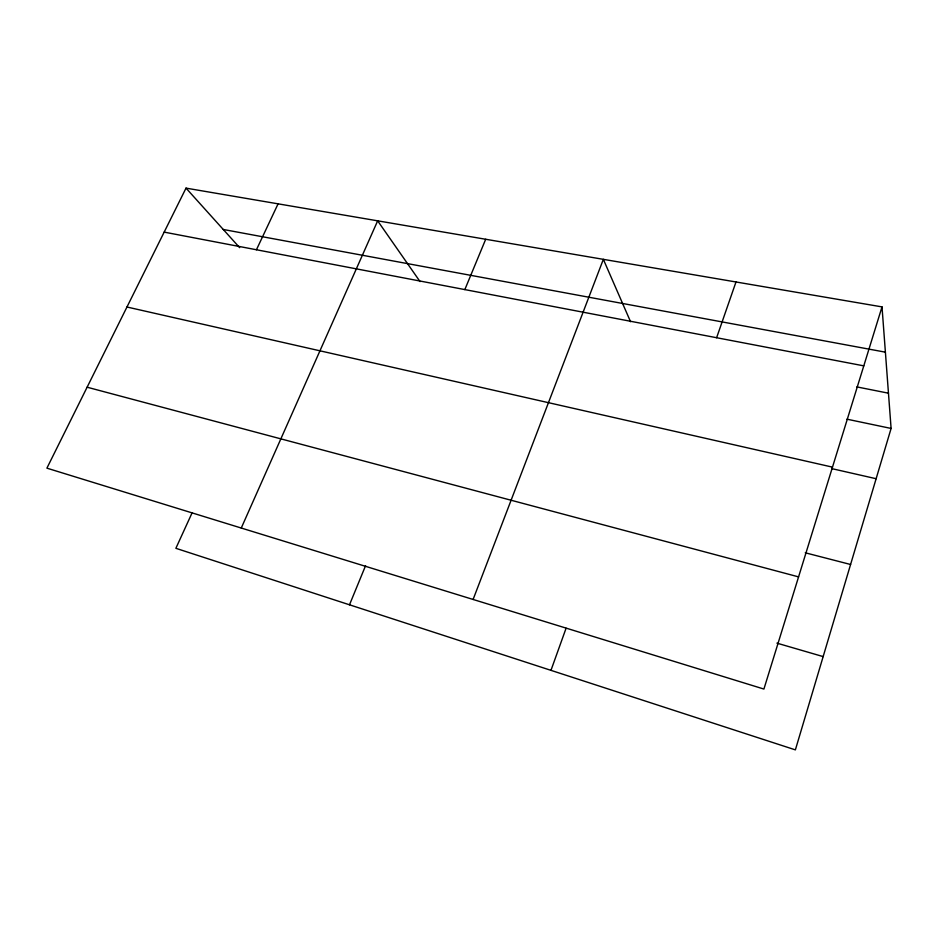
<?xml version="1.0" encoding="UTF-8"?>
<svg xmlns="http://www.w3.org/2000/svg" width="938" height="938" viewBox="0 0 938 938"><rect width="100%" height="100%" fill="white"/><g stroke="black" fill="none" stroke-linecap="round" stroke-linejoin="round"><path stroke-width="1.41" d="M882.013 306.89L763.907 689.055L46.9 468.156L186.029 188.128L882.013 306.89L891.1 428.443L795.377 749.872L175.875 548.308L192.044 512.945M716.62 337.727L735.99 281.975M550.969 670.353L566.083 628.249M473.104 599.464L603.345 259.334L630.559 321.734M349.499 604.799L365.574 565.684M464.838 289.596L485.696 239.26M241.265 528.035L377.662 220.829L420.048 281.588M256.437 249.754L278.082 203.839M223.256 229.47L885.402 352.172M164.162 232.12L863.792 365.855M856.84 386.902L888.462 393.186M846.944 419.18L891.1 428.443M126.958 307.007L832.487 467.136M832.194 468.719L876.127 478.72M805.25 552.787L850.59 564.488M87.117 387.206L798.566 576.882M776.922 643.14L823.154 656.6M186.029 188.128L239.636 247.655"/></g></svg>
